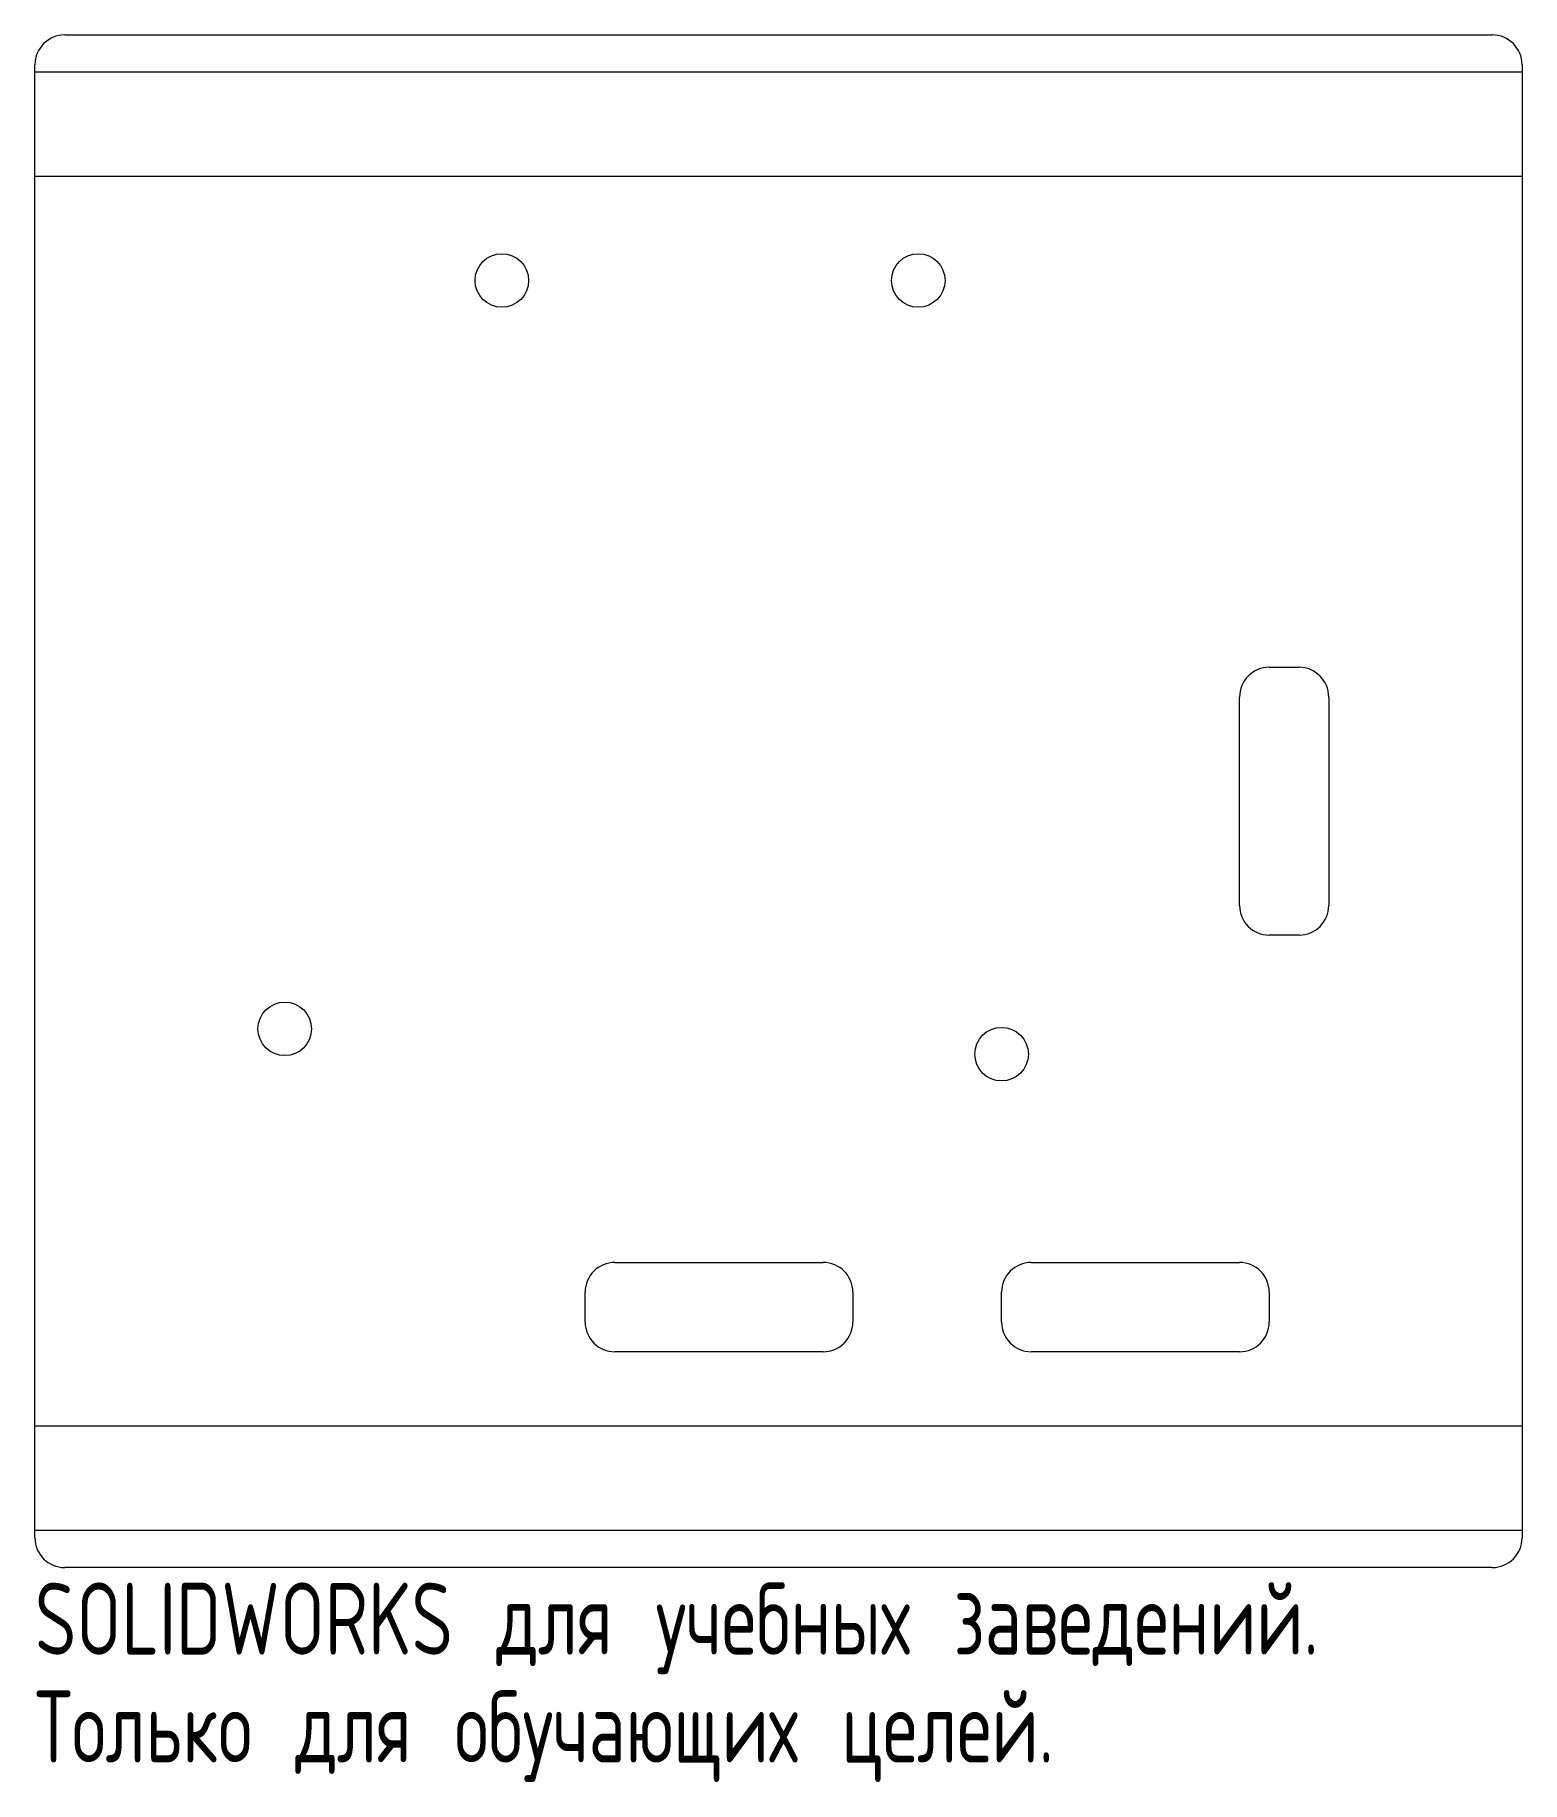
# Model space of a CAD drawing. Header units: millimetres. Extents: x -50 to 50, y -66 to 52.
import ezdxf

# ---------------------------------------------------------------- set-up
doc = ezdxf.new("R2010")
doc.units = ezdxf.units.MM
doc.styles.add('SLDTEXTSTYLE0', font='TXT', dxfattribs={"width": 0.7, "bigfont": 'bigfont'})

msp = doc.modelspace()

# ---------------------------------------------------------------- linework, layer by layer
at = {"color": 7, "linetype": 'Continuous', "lineweight": 15}
for p, q in [((-48, 51.5), (48, 51.5)), ((-50, -49.5), (-50, 49.5)), ((50, 49.5), (50, -49.5)), ((50, 49), (-50, 49)), ((-50, 42), (50, 42)), ((33, 9), (35, 9)), ((31, -7), (31, 7)), ((37, 7), (37, -7)), ((35, -9), (33, -9)), ((-11, -31), (3, -31)), ((17, -31), (31, -31)), ((-13, -35), (-13, -33)), ((5, -33), (5, -35)), ((15, -35), (15, -33)), ((33, -33), (33, -35)), ((3, -37), (-11, -37)), ((31, -37), (17, -37)), ((50, -42), (-50, -42)), ((-50, -49), (50, -49)), ((48, -51.5), (-48, -51.5))]:
    msp.add_line(p, q, dxfattribs=at)
for centre in [(-18.6, 35), (9.4, 35), (-33.2, -15.3), (15, -17)]:
    msp.add_circle(centre, 1.8, dxfattribs=at)
for centre, start, end in [((-48, 49.5), 90, 180), ((48, 49.5), 0, 90), ((33, 7), 90, 180), ((35, 7), 0, 90), ((33, -7), 180, 270), ((35, -7), 270, 0), ((-11, -33), 90, 180), ((3, -33), 0, 90), ((17, -33), 90, 180), ((31, -33), 0, 90), ((-11, -35), 180, 270), ((3, -35), 270, 0), ((17, -35), 180, 270), ((31, -35), 270, 0), ((-48, -49.5), 180, 270), ((48, -49.5), 270, 0)]:
    msp.add_arc(centre, 2, start, end, dxfattribs=at)

# ---------------------------------------------------------------- texts
at = {"color": 7, "linetype": 'Continuous', "char_height": 4.83362, "attachment_point": 1, "style": 'SLDTEXTSTYLE0'}
for s, insert in [('SOLIDWORKS \\M+18474\\M+1847C\\M+18491 \\M+18485\\M+18489\\M+18475\\M+18471\\M+1847E\\M+1848D\\M+18487 \\M+18478\\M+18470\\M+18472\\M+18475\\M+18474\\M+18475\\M+1847E\\M+18479\\M+1847A.', (-50, -52.52)), ('\\M+18453\\M+18480\\M+1847C\\M+1848E\\M+1847B\\M+18480 \\M+18474\\M+1847C\\M+18491 \\M+18480\\M+18471\\M+18485\\M+18489\\M+18470\\M+18490\\M+1848B\\M+18479\\M+18487 \\M+18488\\M+18475\\M+1847C\\M+18475\\M+1847A.', (-50, -59.77))]:
    msp.add_mtext(s, dxfattribs=dict(at, insert=insert))

doc.saveas('drawing.dxf')
